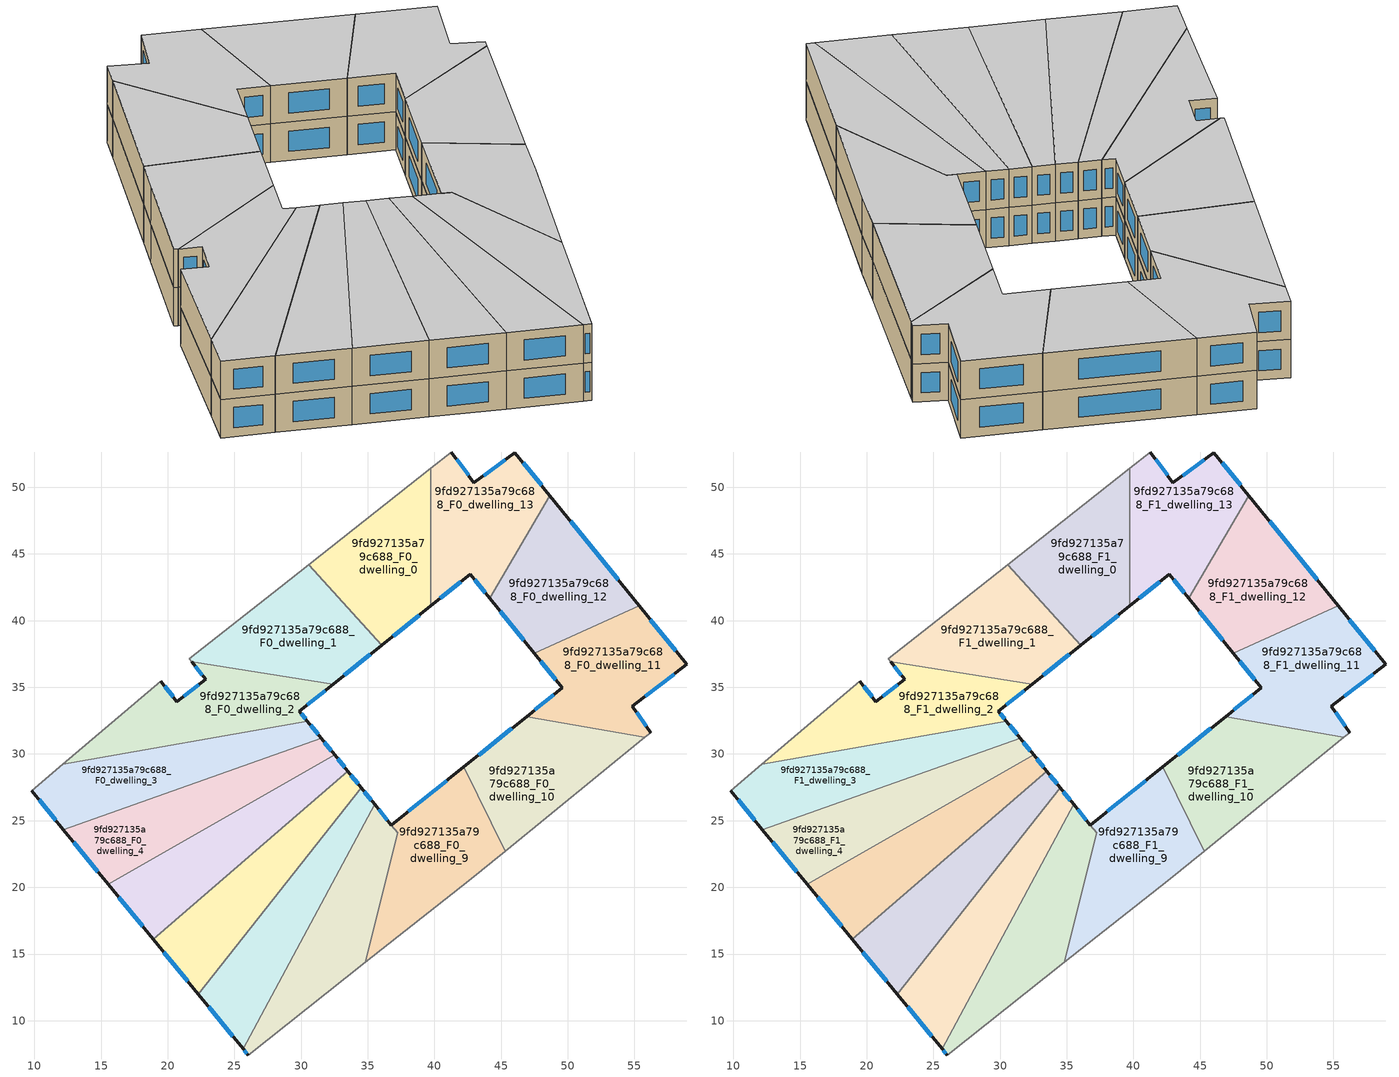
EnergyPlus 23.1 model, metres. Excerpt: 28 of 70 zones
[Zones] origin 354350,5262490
9fd927135a79c688_F0_dwelling_0
 floor ground (EU_floor_Construction): 39.73,51.43 39.73,41.12 36.03,38.15 30.56,44.18 z0
 wall outside (EU_wall_Construction): 36.03,38.15 39.73,41.12 z0:3
 wall to 9fd927135a79c688_F0_dwelling_1 (EU_wall_Construction): 30.56,44.18 36.03,38.15 z0:3
 wall adiabatic (EU_wall_Construction): 39.73,51.43 30.56,44.18 z0:3
 wall to 9fd927135a79c688_F0_dwelling_13 (EU_wall_Construction): 39.73,41.12 39.73,51.43 z0:3
 window (EU_Window_Construction): 36.9,38.85 38.86,40.42 z0.7:2.3
9fd927135a79c688_F0_dwelling_1
 floor ground (EU_floor_Construction): 30.56,44.18 36.03,38.15 32.4,35.23 21.81,36.9 21.62,37.14 28.46,42.52 z0
 wall outside (EU_wall_Construction): 32.4,35.23 36.03,38.15 z0:3
 wall adiabatic (EU_wall_Construction): 30.56,44.18 28.46,42.52 21.62,37.14 21.81,36.9 z0:3
 wall to 9fd927135a79c688_F0_dwelling_2 (EU_wall_Construction): 21.81,36.9 32.4,35.23 z0:3
 window (EU_Window_Construction): 33.26,35.92 35.18,37.46 z0.7:2.3
9fd927135a79c688_F0_dwelling_10
 floor ground (EU_floor_Construction): 55.75,31.24 45.29,22.72 42.2,29.03 46.91,32.81 z0
 wall outside (EU_wall_Construction): 46.91,32.81 42.2,29.03 z0:3
 wall to 9fd927135a79c688_F0_dwelling_11 (EU_wall_Construction): 55.75,31.24 46.91,32.81 z0:3
 wall adiabatic (EU_wall_Construction): 45.29,22.72 55.75,31.24 z0:3
 wall to 9fd927135a79c688_F0_dwelling_9 (EU_wall_Construction): 42.2,29.03 45.29,22.72 z0:3
 window (EU_Window_Construction): 45.8,31.92 43.31,29.91 z0.7:2.3
9fd927135a79c688_F0_dwelling_11
 floor ground (EU_floor_Construction): 55.36,41.11 58.92,36.71 54.84,33.59 56.21,31.61 55.75,31.24 46.91,32.81 49.58,34.96 47.47,37.56 z0
 wall outside (EU_wall_Construction): 56.21,31.61 54.84,33.59 58.92,36.71 55.36,41.11 / 47.47,37.56 49.58,34.96 46.91,32.81 z0:3
 wall adiabatic (EU_wall_Construction): 55.75,31.24 56.21,31.61 z0:3
 wall to 9fd927135a79c688_F0_dwelling_12 (EU_wall_Construction): 55.36,41.11 47.47,37.56 z0:3
 window (EU_Window_Construction): 55.89,32.07 55.16,33.13 / 48.95,34.45 47.53,33.31 / 47.97,36.95 49.09,35.57 / 58.09,37.74 56.2,40.07 / 55.8,34.32 57.96,35.98 z0.7:2.3
9fd927135a79c688_F0_dwelling_12
 floor ground (EU_floor_Construction): 48.65,49.38 55.36,41.11 47.47,37.56 44.15,41.67 z0
 wall outside (EU_wall_Construction): 44.15,41.67 47.47,37.56 / 55.36,41.11 48.65,49.38 z0:3
 wall to 9fd927135a79c688_F0_dwelling_13 (EU_wall_Construction): 48.65,49.38 44.15,41.67 z0:3
 window (EU_Window_Construction): 44.93,40.7 46.69,38.52 / 53.78,43.05 50.22,47.43 z0.7:2.3
9fd927135a79c688_F0_dwelling_13
 floor ground (EU_floor_Construction): 46.04,52.59 48.65,49.38 44.15,41.67 42.68,43.49 39.73,41.12 39.73,51.43 41.26,52.64 42.96,50.35 z0
 wall outside (EU_wall_Construction): 48.65,49.38 46.04,52.59 42.96,50.35 41.26,52.64 / 39.73,41.12 42.68,43.49 44.15,41.67 z0:3
 wall adiabatic (EU_wall_Construction): 41.26,52.64 39.73,51.43 z0:3
 window (EU_Window_Construction): 45.32,52.07 43.68,50.88 / 48.03,50.13 46.65,51.84 / 43.02,43.06 43.81,42.09 / 40.42,41.67 41.99,42.93 / 42.56,50.89 41.66,52.11 z0.7:2.3
9fd927135a79c688_F0_dwelling_2
 floor ground (EU_floor_Construction): 32.4,35.23 29.88,33.2 30.48,32.45 12.15,29.22 19.48,35.45 20.69,33.92 22.84,35.6 21.81,36.9 z0
 wall outside (EU_wall_Construction): 21.81,36.9 22.84,35.6 20.69,33.92 19.48,35.45 / 30.48,32.45 29.88,33.2 32.4,35.23 z0:3
 wall to 9fd927135a79c688_F0_dwelling_3 (EU_wall_Construction): 12.15,29.22 30.48,32.45 z0:3
 wall adiabatic (EU_wall_Construction): 19.48,35.45 12.15,29.22 z0:3
 window (EU_Window_Construction): 22.05,36.59 22.6,35.9 / 30.47,33.68 31.81,34.75 / 30.34,32.63 30.02,33.02 / 20.41,34.28 19.76,35.09 / 22.33,35.2 21.2,34.31 z0.7:2.3
9fd927135a79c688_F0_dwelling_3
 floor ground (EU_floor_Construction): 30.48,32.45 31.52,31.17 12.18,24.33 9.8,27.24 12.15,29.22 z0
 wall outside (EU_wall_Construction): 31.52,31.17 30.48,32.45 / 9.8,27.24 12.18,24.33 z0:3
 wall to 9fd927135a79c688_F0_dwelling_4 (EU_wall_Construction): 12.18,24.33 31.52,31.17 z0:3
 wall adiabatic (EU_wall_Construction): 12.15,29.22 9.8,27.24 z0:3
 window (EU_Window_Construction): 31.27,31.47 30.72,32.15 / 10.36,26.56 11.62,25.02 z0.7:2.3
9fd927135a79c688_F0_dwelling_4
 floor ground (EU_floor_Construction): 31.52,31.17 32.51,29.94 15.55,20.22 12.18,24.33 z0
 wall outside (EU_wall_Construction): 32.51,29.94 31.52,31.17 / 12.18,24.33 15.55,20.22 z0:3
 wall to 9fd927135a79c688_F0_dwelling_5 (EU_wall_Construction): 15.55,20.22 32.51,29.94 z0:3
 window (EU_Window_Construction): 32.28,30.23 31.75,30.88 / 12.97,23.37 14.76,21.19 z0.7:2.3
9fd927135a79c688_F0_dwelling_5
 floor ground (EU_floor_Construction): 32.51,29.94 33.51,28.71 18.92,16.11 15.55,20.22 z0
 wall outside (EU_wall_Construction): 33.51,28.71 32.51,29.94 / 15.55,20.22 18.92,16.11 z0:3
 wall to 9fd927135a79c688_F0_dwelling_6 (EU_wall_Construction): 18.92,16.11 33.51,28.71 z0:3
 window (EU_Window_Construction): 33.27,29 32.74,29.65 / 16.34,19.26 18.13,17.08 z0.7:2.3
9fd927135a79c688_F0_dwelling_6
 floor ground (EU_floor_Construction): 33.51,28.71 34.51,27.47 22.29,12 18.92,16.11 z0
 wall outside (EU_wall_Construction): 34.51,27.47 33.51,28.71 / 18.92,16.11 22.29,12 z0:3
 wall to 9fd927135a79c688_F0_dwelling_7 (EU_wall_Construction): 22.29,12 34.51,27.47 z0:3
 window (EU_Window_Construction): 34.27,27.76 33.74,28.42 / 19.71,15.14 21.5,12.96 z0.7:2.3
9fd927135a79c688_F0_dwelling_7
 floor ground (EU_floor_Construction): 34.51,27.47 35.51,26.23 25.66,7.88 22.29,12 z0
 wall outside (EU_wall_Construction): 35.51,26.23 34.51,27.47 / 22.29,12 25.66,7.88 z0:3
 wall to 9fd927135a79c688_F0_dwelling_8 (EU_wall_Construction): 25.66,7.88 35.51,26.23 z0:3
 window (EU_Window_Construction): 35.28,26.52 34.75,27.18 / 23.08,11.03 24.87,8.85 z0.7:2.3
9fd927135a79c688_F0_dwelling_8
 floor ground (EU_floor_Construction): 35.51,26.23 37.24,24.09 34.81,14.37 26.03,7.43 25.66,7.88 z0
 wall outside (EU_wall_Construction): 25.66,7.88 26.03,7.43 / 36.78,24.67 35.51,26.23 z0:3
 wall to 9fd927135a79c688_F0_dwelling_9 (EU_wall_Construction): 34.81,14.37 37.24,24.09 36.78,24.67 z0:3
 wall adiabatic (EU_wall_Construction): 26.03,7.43 34.81,14.37 z0:3
 window (EU_Window_Construction): 25.75,7.77 25.94,7.54 / 36.48,25.03 35.81,25.86 z0.7:2.3
9fd927135a79c688_F0_dwelling_9
 floor ground (EU_floor_Construction): 42.2,29.03 45.29,22.72 42.57,20.51 34.81,14.37 37.24,24.09 36.78,24.67 z0
 wall outside (EU_wall_Construction): 42.2,29.03 36.78,24.67 z0:3
 wall adiabatic (EU_wall_Construction): 34.81,14.37 42.57,20.51 45.29,22.72 z0:3
 window (EU_Window_Construction): 40.93,28 38.05,25.69 z0.7:2.3
9fd927135a79c688_F1_dwelling_0
 floor to 9fd927135a79c688_F0_dwelling_0 (EU_floor_Construction): 39.73,51.43 39.73,41.12 36.03,38.15 30.56,44.18 z3
 wall outside (EU_wall_Construction): 36.03,38.15 39.73,41.12 z3:6
 wall to 9fd927135a79c688_F1_dwelling_1 (EU_wall_Construction): 30.56,44.18 36.03,38.15 z3:6
 wall adiabatic (EU_wall_Construction): 39.73,51.43 30.56,44.18 z3:6
 wall to 9fd927135a79c688_F1_dwelling_13 (EU_wall_Construction): 39.73,41.12 39.73,51.43 z3:6
 window (EU_Window_Construction): 36.9,38.85 38.86,40.42 z3.7:5.3
 ceiling to 9fd927135a79c688_F2_dwelling_0 (EU_floor_Construction): 39.73,41.12 39.73,51.43 30.56,44.18 36.03,38.15 z6
9fd927135a79c688_F1_dwelling_1
 floor to 9fd927135a79c688_F0_dwelling_1 (EU_floor_Construction): 30.56,44.18 36.03,38.15 32.4,35.23 21.81,36.9 21.62,37.14 28.46,42.52 z3
 wall outside (EU_wall_Construction): 32.4,35.23 36.03,38.15 z3:6
 wall adiabatic (EU_wall_Construction): 30.56,44.18 28.46,42.52 21.62,37.14 21.81,36.9 z3:6
 wall to 9fd927135a79c688_F1_dwelling_2 (EU_wall_Construction): 21.81,36.9 32.4,35.23 z3:6
 window (EU_Window_Construction): 33.26,35.92 35.18,37.46 z3.7:5.3
 ceiling to 9fd927135a79c688_F2_dwelling_1 (EU_floor_Construction): 36.03,38.15 30.56,44.18 28.46,42.52 21.62,37.14 21.81,36.9 32.4,35.23 z6
9fd927135a79c688_F1_dwelling_10
 floor to 9fd927135a79c688_F0_dwelling_10 (EU_floor_Construction): 55.75,31.24 45.29,22.72 42.2,29.03 46.91,32.81 z3
 wall outside (EU_wall_Construction): 46.91,32.81 42.2,29.03 z3:6
 wall to 9fd927135a79c688_F1_dwelling_11 (EU_wall_Construction): 55.75,31.24 46.91,32.81 z3:6
 wall adiabatic (EU_wall_Construction): 45.29,22.72 55.75,31.24 z3:6
 wall to 9fd927135a79c688_F1_dwelling_9 (EU_wall_Construction): 42.2,29.03 45.29,22.72 z3:6
 window (EU_Window_Construction): 45.8,31.92 43.31,29.91 z3.7:5.3
 ceiling to 9fd927135a79c688_F2_dwelling_10 (EU_floor_Construction): 55.75,31.24 46.91,32.81 42.2,29.03 45.29,22.72 z6
9fd927135a79c688_F1_dwelling_11
 floor to 9fd927135a79c688_F0_dwelling_11 (EU_floor_Construction): 55.36,41.11 58.92,36.71 54.84,33.59 56.21,31.61 55.75,31.24 46.91,32.81 49.58,34.96 47.47,37.56 z3
 wall outside (EU_wall_Construction): 56.21,31.61 54.84,33.59 58.92,36.71 55.36,41.11 / 47.47,37.56 49.58,34.96 46.91,32.81 z3:6
 wall adiabatic (EU_wall_Construction): 55.75,31.24 56.21,31.61 z3:6
 wall to 9fd927135a79c688_F1_dwelling_12 (EU_wall_Construction): 55.36,41.11 47.47,37.56 z3:6
 window (EU_Window_Construction): 55.89,32.07 55.16,33.13 / 48.95,34.45 47.53,33.31 / 47.97,36.95 49.09,35.57 / 58.09,37.74 56.2,40.07 / 55.8,34.32 57.96,35.98 z3.7:5.3
 ceiling to 9fd927135a79c688_F2_dwelling_11 (EU_floor_Construction): 56.21,31.61 54.84,33.59 58.92,36.71 55.36,41.11 47.47,37.56 49.58,34.96 46.91,32.81 55.75,31.24 z6
9fd927135a79c688_F1_dwelling_12
 floor to 9fd927135a79c688_F0_dwelling_12 (EU_floor_Construction): 48.65,49.38 55.36,41.11 47.47,37.56 44.15,41.67 z3
 wall outside (EU_wall_Construction): 44.15,41.67 47.47,37.56 / 55.36,41.11 48.65,49.38 z3:6
 wall to 9fd927135a79c688_F1_dwelling_13 (EU_wall_Construction): 48.65,49.38 44.15,41.67 z3:6
 window (EU_Window_Construction): 44.93,40.7 46.69,38.52 / 53.78,43.05 50.22,47.43 z3.7:5.3
 ceiling to 9fd927135a79c688_F2_dwelling_12 (EU_floor_Construction): 55.36,41.11 48.65,49.38 44.15,41.67 47.47,37.56 z6
9fd927135a79c688_F1_dwelling_13
 floor to 9fd927135a79c688_F0_dwelling_13 (EU_floor_Construction): 46.04,52.59 48.65,49.38 44.15,41.67 42.68,43.49 39.73,41.12 39.73,51.43 41.26,52.64 42.96,50.35 z3
 wall outside (EU_wall_Construction): 48.65,49.38 46.04,52.59 42.96,50.35 41.26,52.64 / 39.73,41.12 42.68,43.49 44.15,41.67 z3:6
 wall adiabatic (EU_wall_Construction): 41.26,52.64 39.73,51.43 z3:6
 window (EU_Window_Construction): 45.32,52.07 43.68,50.88 / 48.03,50.13 46.65,51.84 / 43.02,43.06 43.81,42.09 / 40.42,41.67 41.99,42.93 / 42.56,50.89 41.66,52.11 z3.7:5.3
 ceiling to 9fd927135a79c688_F2_dwelling_13 (EU_floor_Construction): 44.15,41.67 48.65,49.38 46.04,52.59 42.96,50.35 41.26,52.64 39.73,51.43 39.73,41.12 42.68,43.49 z6
9fd927135a79c688_F1_dwelling_2
 floor to 9fd927135a79c688_F0_dwelling_2 (EU_floor_Construction): 32.4,35.23 29.88,33.2 30.48,32.45 12.15,29.22 19.48,35.45 20.69,33.92 22.84,35.6 21.81,36.9 z3
 wall outside (EU_wall_Construction): 21.81,36.9 22.84,35.6 20.69,33.92 19.48,35.45 / 30.48,32.45 29.88,33.2 32.4,35.23 z3:6
 wall to 9fd927135a79c688_F1_dwelling_3 (EU_wall_Construction): 12.15,29.22 30.48,32.45 z3:6
 wall adiabatic (EU_wall_Construction): 19.48,35.45 12.15,29.22 z3:6
 window (EU_Window_Construction): 22.05,36.59 22.6,35.9 / 30.47,33.68 31.81,34.75 / 30.34,32.63 30.02,33.02 / 20.41,34.28 19.76,35.09 / 22.33,35.2 21.2,34.31 z3.7:5.3
 ceiling to 9fd927135a79c688_F2_dwelling_2 (EU_floor_Construction): 30.48,32.45 29.88,33.2 32.4,35.23 21.81,36.9 22.84,35.6 20.69,33.92 19.48,35.45 12.15,29.22 z6
9fd927135a79c688_F1_dwelling_3
 floor to 9fd927135a79c688_F0_dwelling_3 (EU_floor_Construction): 30.48,32.45 31.52,31.17 12.18,24.33 9.8,27.24 12.15,29.22 z3
 wall outside (EU_wall_Construction): 31.52,31.17 30.48,32.45 / 9.8,27.24 12.18,24.33 z3:6
 wall to 9fd927135a79c688_F1_dwelling_4 (EU_wall_Construction): 12.18,24.33 31.52,31.17 z3:6
 wall adiabatic (EU_wall_Construction): 12.15,29.22 9.8,27.24 z3:6
 window (EU_Window_Construction): 31.27,31.47 30.72,32.15 / 10.36,26.56 11.62,25.02 z3.7:5.3
 ceiling to 9fd927135a79c688_F2_dwelling_3 (EU_floor_Construction): 31.52,31.17 30.48,32.45 12.15,29.22 9.8,27.24 12.18,24.33 z6
9fd927135a79c688_F1_dwelling_4
 floor to 9fd927135a79c688_F0_dwelling_4 (EU_floor_Construction): 31.52,31.17 32.51,29.94 15.55,20.22 12.18,24.33 z3
 wall outside (EU_wall_Construction): 32.51,29.94 31.52,31.17 / 12.18,24.33 15.55,20.22 z3:6
 wall to 9fd927135a79c688_F1_dwelling_5 (EU_wall_Construction): 15.55,20.22 32.51,29.94 z3:6
 window (EU_Window_Construction): 32.28,30.23 31.75,30.88 / 12.97,23.37 14.76,21.19 z3.7:5.3
 ceiling to 9fd927135a79c688_F2_dwelling_4 (EU_floor_Construction): 32.51,29.94 31.52,31.17 12.18,24.33 15.55,20.22 z6
9fd927135a79c688_F1_dwelling_5
 floor to 9fd927135a79c688_F0_dwelling_5 (EU_floor_Construction): 32.51,29.94 33.51,28.71 18.92,16.11 15.55,20.22 z3
 wall outside (EU_wall_Construction): 33.51,28.71 32.51,29.94 / 15.55,20.22 18.92,16.11 z3:6
 wall to 9fd927135a79c688_F1_dwelling_6 (EU_wall_Construction): 18.92,16.11 33.51,28.71 z3:6
 window (EU_Window_Construction): 33.27,29 32.74,29.65 / 16.34,19.26 18.13,17.08 z3.7:5.3
 ceiling to 9fd927135a79c688_F2_dwelling_5 (EU_floor_Construction): 33.51,28.71 32.51,29.94 15.55,20.22 18.92,16.11 z6
9fd927135a79c688_F1_dwelling_6
 floor to 9fd927135a79c688_F0_dwelling_6 (EU_floor_Construction): 33.51,28.71 34.51,27.47 22.29,12 18.92,16.11 z3
 wall outside (EU_wall_Construction): 34.51,27.47 33.51,28.71 / 18.92,16.11 22.29,12 z3:6
 wall to 9fd927135a79c688_F1_dwelling_7 (EU_wall_Construction): 22.29,12 34.51,27.47 z3:6
 window (EU_Window_Construction): 34.27,27.76 33.74,28.42 / 19.71,15.14 21.5,12.96 z3.7:5.3
 ceiling to 9fd927135a79c688_F2_dwelling_6 (EU_floor_Construction): 22.29,12 34.51,27.47 33.51,28.71 18.92,16.11 z6
9fd927135a79c688_F1_dwelling_7
 floor to 9fd927135a79c688_F0_dwelling_7 (EU_floor_Construction): 34.51,27.47 35.51,26.23 25.66,7.88 22.29,12 z3
 wall outside (EU_wall_Construction): 35.51,26.23 34.51,27.47 / 22.29,12 25.66,7.88 z3:6
 wall to 9fd927135a79c688_F1_dwelling_8 (EU_wall_Construction): 25.66,7.88 35.51,26.23 z3:6
 window (EU_Window_Construction): 35.28,26.52 34.75,27.18 / 23.08,11.03 24.87,8.85 z3.7:5.3
 ceiling to 9fd927135a79c688_F2_dwelling_7 (EU_floor_Construction): 25.66,7.88 35.51,26.23 34.51,27.47 22.29,12 z6
9fd927135a79c688_F1_dwelling_8
 floor to 9fd927135a79c688_F0_dwelling_8 (EU_floor_Construction): 35.51,26.23 37.24,24.09 34.81,14.37 26.03,7.43 25.66,7.88 z3
 wall outside (EU_wall_Construction): 25.66,7.88 26.03,7.43 / 36.78,24.67 35.51,26.23 z3:6
 wall to 9fd927135a79c688_F1_dwelling_9 (EU_wall_Construction): 34.81,14.37 37.24,24.09 36.78,24.67 z3:6
 wall adiabatic (EU_wall_Construction): 26.03,7.43 34.81,14.37 z3:6
 window (EU_Window_Construction): 25.75,7.77 25.94,7.54 / 36.48,25.03 35.81,25.86 z3.7:5.3
 ceiling to 9fd927135a79c688_F2_dwelling_8 (EU_floor_Construction): 34.81,14.37 37.24,24.09 35.51,26.23 25.66,7.88 26.03,7.43 z6
9fd927135a79c688_F1_dwelling_9
 floor to 9fd927135a79c688_F0_dwelling_9 (EU_floor_Construction): 42.2,29.03 45.29,22.72 42.57,20.51 34.81,14.37 37.24,24.09 36.78,24.67 z3
 wall outside (EU_wall_Construction): 42.2,29.03 36.78,24.67 z3:6
 wall adiabatic (EU_wall_Construction): 34.81,14.37 42.57,20.51 45.29,22.72 z3:6
 window (EU_Window_Construction): 40.93,28 38.05,25.69 z3.7:5.3
 ceiling to 9fd927135a79c688_F2_dwelling_9 (EU_floor_Construction): 42.57,20.51 45.29,22.72 42.2,29.03 36.78,24.67 37.24,24.09 34.81,14.37 z6
[Building]
EU S2 Campaign: North Axis=0; Terrain=City; Solar Distribution=FullExterior
[Site:Location]
Budapest.Ferenc.Liszt.Intl.AP: Latitude=47.437; Longitude=19.256; Time Zone=1; Elevation=185
[SizingPeriod:WeatherFileDays]
AnnualSizingPeriod: Begin Month=1; Begin Day of Month=1; End Month=12; End Day of Month=31; Day of Week for Start Day=Monday; Use Weather File Daylight Saving Period=No; Use Weather File Rain and Snow Indicators=No
[MATERIAL]
EU_InternalMass_Material: Roughness=MediumRough; Thickness=0.1; Conductivity=1; Density=1800; Specific Heat=900; Thermal Absorptance=0.9; Solar Absorptance=0.7; Visible Absorptance=0.7
[MATERIAL:NOMASS] Roughness=MediumRough; Thermal Absorptance=0.9; Solar Absorptance=0.7; Visible Absorptance=0.7
Name | Thermal Resistance
EU_wall_NoMass | 0.832559
EU_floor_NoMass | 0.872794
[WINDOWMATERIAL:SIMPLEGLAZINGSYSTEM]
EU_Window_SimpleGlazing: UFactor=2.79869; Solar Heat Gain Coefficient=0.75; Visible Transmittance=0.75
[CONSTRUCTION]
EU_wall_Construction: EU_wall_NoMass
EU_floor_Construction: EU_floor_NoMass
EU_Window_Construction: EU_Window_SimpleGlazing
EU_InternalMass_Construction: EU_InternalMass_Material
[ZONE] Type=1; Multiplier=1; Ceiling Height=autocalculate; Floor Area=autocalculate; Part of Total Floor Area=Yes
Name | Volume
9fd927135a79c688_F0_dwelling_0; 9fd927135a79c688_F1_dwelling_0; 9fd927135a79c688_F0_dwelling_13; 9fd927135a79c688_F1_dwelling_13 | 199.637
9fd927135a79c688_F0_dwelling_1; 9fd927135a79c688_F1_dwelling_1 | 199.641
9fd927135a79c688_F0_dwelling_10; 9fd927135a79c688_F1_dwelling_10 | 199.657
9fd927135a79c688_F0_dwelling_11; 9fd927135a79c688_F1_dwelling_11 | 199.629
9fd927135a79c688_F0_dwelling_12; 9fd927135a79c688_F1_dwelling_12 | 199.636
9fd927135a79c688_F0_dwelling_2; 9fd927135a79c688_F1_dwelling_2 | 199.633
9fd927135a79c688_F0_dwelling_3; 9fd927135a79c688_F1_dwelling_3 | 199.628
9fd927135a79c688_F0_dwelling_4; 9fd927135a79c688_F1_dwelling_4 | 199.607
9fd927135a79c688_F0_dwelling_5; 9fd927135a79c688_F1_dwelling_5 | 199.64
9fd927135a79c688_F0_dwelling_6; 9fd927135a79c688_F1_dwelling_6 | 199.649
9fd927135a79c688_F0_dwelling_7; 9fd927135a79c688_F1_dwelling_7 | 199.685
9fd927135a79c688_F0_dwelling_8; 9fd927135a79c688_F1_dwelling_8 | 198.542
9fd927135a79c688_F0_dwelling_9; 9fd927135a79c688_F1_dwelling_9 | 200.682
[INTERNALMASS] Construction=EU_InternalMass_Construction
Name | Zone or ZoneList | Surface Area
9fd927135a79c688_F0_dwelling_0_EU_InternalMass | 9fd927135a79c688_F0_dwelling_0 | 66.5456
9fd927135a79c688_F0_dwelling_1_EU_InternalMass | 9fd927135a79c688_F0_dwelling_1 | 66.547
9fd927135a79c688_F0_dwelling_2_EU_InternalMass | 9fd927135a79c688_F0_dwelling_2 | 66.5445
9fd927135a79c688_F0_dwelling_3_EU_InternalMass | 9fd927135a79c688_F0_dwelling_3 | 66.5426
9fd927135a79c688_F0_dwelling_4_EU_InternalMass | 9fd927135a79c688_F0_dwelling_4 | 66.5357
9fd927135a79c688_F0_dwelling_5_EU_InternalMass | 9fd927135a79c688_F0_dwelling_5 | 66.5467
9fd927135a79c688_F0_dwelling_6_EU_InternalMass | 9fd927135a79c688_F0_dwelling_6 | 66.5496
9fd927135a79c688_F0_dwelling_7_EU_InternalMass | 9fd927135a79c688_F0_dwelling_7 | 66.5618
9fd927135a79c688_F0_dwelling_8_EU_InternalMass | 9fd927135a79c688_F0_dwelling_8 | 66.1808
9fd927135a79c688_F0_dwelling_9_EU_InternalMass | 9fd927135a79c688_F0_dwelling_9 | 66.894
9fd927135a79c688_F0_dwelling_10_EU_InternalMass | 9fd927135a79c688_F0_dwelling_10 | 66.5526
9fd927135a79c688_F0_dwelling_11_EU_InternalMass | 9fd927135a79c688_F0_dwelling_11 | 66.5427
9fd927135a79c688_F0_dwelling_12_EU_InternalMass | 9fd927135a79c688_F0_dwelling_12 | 66.5453
9fd927135a79c688_F0_dwelling_13_EU_InternalMass | 9fd927135a79c688_F0_dwelling_13 | 66.5455
9fd927135a79c688_F1_dwelling_0_EU_InternalMass | 9fd927135a79c688_F1_dwelling_0 | 66.5456
9fd927135a79c688_F1_dwelling_1_EU_InternalMass | 9fd927135a79c688_F1_dwelling_1 | 66.547
9fd927135a79c688_F1_dwelling_2_EU_InternalMass | 9fd927135a79c688_F1_dwelling_2 | 66.5445
9fd927135a79c688_F1_dwelling_3_EU_InternalMass | 9fd927135a79c688_F1_dwelling_3 | 66.5426
9fd927135a79c688_F1_dwelling_4_EU_InternalMass | 9fd927135a79c688_F1_dwelling_4 | 66.5357
9fd927135a79c688_F1_dwelling_5_EU_InternalMass | 9fd927135a79c688_F1_dwelling_5 | 66.5467
9fd927135a79c688_F1_dwelling_6_EU_InternalMass | 9fd927135a79c688_F1_dwelling_6 | 66.5496
9fd927135a79c688_F1_dwelling_7_EU_InternalMass | 9fd927135a79c688_F1_dwelling_7 | 66.5618
9fd927135a79c688_F1_dwelling_8_EU_InternalMass | 9fd927135a79c688_F1_dwelling_8 | 66.1808
9fd927135a79c688_F1_dwelling_9_EU_InternalMass | 9fd927135a79c688_F1_dwelling_9 | 66.894
9fd927135a79c688_F1_dwelling_10_EU_InternalMass | 9fd927135a79c688_F1_dwelling_10 | 66.5526
9fd927135a79c688_F1_dwelling_11_EU_InternalMass | 9fd927135a79c688_F1_dwelling_11 | 66.5427
9fd927135a79c688_F1_dwelling_12_EU_InternalMass | 9fd927135a79c688_F1_dwelling_12 | 66.5453
9fd927135a79c688_F1_dwelling_13_EU_InternalMass | 9fd927135a79c688_F1_dwelling_13 | 66.5455
[OTHEREQUIPMENT] Fuel Type=Electricity; Design Level Calculation Method=Watts/Area; Power per Zone Floor Area=1; Fraction Latent=0; Fraction Radiant=0; Fraction Lost=0; Carbon Dioxide Generation Rate=0; EndUse Subcategory=EU_Step8_InternalGains
Name | Zone or ZoneList or Space or SpaceList | Schedule
EU_Step8_InternalGain_9fd927135a79c688_F0_dwelling_0_f000 | 9fd927135a79c688_F0_dwelling_0 | EU_Step8_GainSchedule_9fd927135a79c688_F0_dwelling_0_f000
EU_Step8_InternalGain_9fd927135a79c688_F0_dwelling_1_f000 | 9fd927135a79c688_F0_dwelling_1 | EU_Step8_GainSchedule_9fd927135a79c688_F0_dwelling_1_f000
EU_Step8_InternalGain_9fd927135a79c688_F0_dwelling_2_f000 | 9fd927135a79c688_F0_dwelling_2 | EU_Step8_GainSchedule_9fd927135a79c688_F0_dwelling_2_f000
EU_Step8_InternalGain_9fd927135a79c688_F0_dwelling_3_f000 | 9fd927135a79c688_F0_dwelling_3 | EU_Step8_GainSchedule_9fd927135a79c688_F0_dwelling_3_f000
EU_Step8_InternalGain_9fd927135a79c688_F0_dwelling_4_f000 | 9fd927135a79c688_F0_dwelling_4 | EU_Step8_GainSchedule_9fd927135a79c688_F0_dwelling_4_f000
EU_Step8_InternalGain_9fd927135a79c688_F0_dwelling_5_f000 | 9fd927135a79c688_F0_dwelling_5 | EU_Step8_GainSchedule_9fd927135a79c688_F0_dwelling_5_f000
EU_Step8_InternalGain_9fd927135a79c688_F0_dwelling_6_f000 | 9fd927135a79c688_F0_dwelling_6 | EU_Step8_GainSchedule_9fd927135a79c688_F0_dwelling_6_f000
EU_Step8_InternalGain_9fd927135a79c688_F0_dwelling_7_f000 | 9fd927135a79c688_F0_dwelling_7 | EU_Step8_GainSchedule_9fd927135a79c688_F0_dwelling_7_f000
EU_Step8_InternalGain_9fd927135a79c688_F0_dwelling_8_f000 | 9fd927135a79c688_F0_dwelling_8 | EU_Step8_GainSchedule_9fd927135a79c688_F0_dwelling_8_f000
EU_Step8_InternalGain_9fd927135a79c688_F0_dwelling_9_f000 | 9fd927135a79c688_F0_dwelling_9 | EU_Step8_GainSchedule_9fd927135a79c688_F0_dwelling_9_f000
EU_Step8_InternalGain_9fd927135a79c688_F0_dwelling_10_f000 | 9fd927135a79c688_F0_dwelling_10 | EU_Step8_GainSchedule_9fd927135a79c688_F0_dwelling_10_f000
EU_Step8_InternalGain_9fd927135a79c688_F0_dwelling_11_f000 | 9fd927135a79c688_F0_dwelling_11 | EU_Step8_GainSchedule_9fd927135a79c688_F0_dwelling_11_f000
EU_Step8_InternalGain_9fd927135a79c688_F0_dwelling_12_f000 | 9fd927135a79c688_F0_dwelling_12 | EU_Step8_GainSchedule_9fd927135a79c688_F0_dwelling_12_f000
EU_Step8_InternalGain_9fd927135a79c688_F0_dwelling_13_f000 | 9fd927135a79c688_F0_dwelling_13 | EU_Step8_GainSchedule_9fd927135a79c688_F0_dwelling_13_f000
EU_Step8_InternalGain_9fd927135a79c688_F1_dwelling_0_f000 | 9fd927135a79c688_F1_dwelling_0 | EU_Step8_GainSchedule_9fd927135a79c688_F1_dwelling_0_f000
EU_Step8_InternalGain_9fd927135a79c688_F1_dwelling_1_f000 | 9fd927135a79c688_F1_dwelling_1 | EU_Step8_GainSchedule_9fd927135a79c688_F1_dwelling_1_f000
EU_Step8_InternalGain_9fd927135a79c688_F1_dwelling_2_f000 | 9fd927135a79c688_F1_dwelling_2 | EU_Step8_GainSchedule_9fd927135a79c688_F1_dwelling_2_f000
EU_Step8_InternalGain_9fd927135a79c688_F1_dwelling_3_f000 | 9fd927135a79c688_F1_dwelling_3 | EU_Step8_GainSchedule_9fd927135a79c688_F1_dwelling_3_f000
EU_Step8_InternalGain_9fd927135a79c688_F1_dwelling_4_f000 | 9fd927135a79c688_F1_dwelling_4 | EU_Step8_GainSchedule_9fd927135a79c688_F1_dwelling_4_f000
EU_Step8_InternalGain_9fd927135a79c688_F1_dwelling_5_f000 | 9fd927135a79c688_F1_dwelling_5 | EU_Step8_GainSchedule_9fd927135a79c688_F1_dwelling_5_f000
EU_Step8_InternalGain_9fd927135a79c688_F1_dwelling_6_f000 | 9fd927135a79c688_F1_dwelling_6 | EU_Step8_GainSchedule_9fd927135a79c688_F1_dwelling_6_f000
EU_Step8_InternalGain_9fd927135a79c688_F1_dwelling_7_f000 | 9fd927135a79c688_F1_dwelling_7 | EU_Step8_GainSchedule_9fd927135a79c688_F1_dwelling_7_f000
EU_Step8_InternalGain_9fd927135a79c688_F1_dwelling_8_f000 | 9fd927135a79c688_F1_dwelling_8 | EU_Step8_GainSchedule_9fd927135a79c688_F1_dwelling_8_f000
EU_Step8_InternalGain_9fd927135a79c688_F1_dwelling_9_f000 | 9fd927135a79c688_F1_dwelling_9 | EU_Step8_GainSchedule_9fd927135a79c688_F1_dwelling_9_f000
EU_Step8_InternalGain_9fd927135a79c688_F1_dwelling_10_f000 | 9fd927135a79c688_F1_dwelling_10 | EU_Step8_GainSchedule_9fd927135a79c688_F1_dwelling_10_f000
EU_Step8_InternalGain_9fd927135a79c688_F1_dwelling_11_f000 | 9fd927135a79c688_F1_dwelling_11 | EU_Step8_GainSchedule_9fd927135a79c688_F1_dwelling_11_f000
EU_Step8_InternalGain_9fd927135a79c688_F1_dwelling_12_f000 | 9fd927135a79c688_F1_dwelling_12 | EU_Step8_GainSchedule_9fd927135a79c688_F1_dwelling_12_f000
EU_Step8_InternalGain_9fd927135a79c688_F1_dwelling_13_f000 | 9fd927135a79c688_F1_dwelling_13 | EU_Step8_GainSchedule_9fd927135a79c688_F1_dwelling_13_f000
[ZONEVENTILATION:DESIGNFLOWRATE] Schedule=EU_AlwaysOn; Design Flow Rate Calculation Method=AirChanges/Hour; Air Changes per Hour=0.475469; Ventilation Type=Natural; Fan Pressure Rise=0; Fan Total Efficiency=1; Constant Term Coefficient=1; Temperature Term Coefficient=0; Velocity Term Coefficient=0; Velocity Squared Term Coefficient=0; Minimum Indoor Temperature=-100; Maximum Indoor Temperature=100; Delta Temperature=-100; Minimum Outdoor Temperature=-100; Maximum Outdoor Temperature=100; Maximum Wind Speed=40
Name | Zone or ZoneList or Space or SpaceList
EU_ConstantAir_9fd927135a79c688_F0_dwelling_0 | 9fd927135a79c688_F0_dwelling_0
EU_ConstantAir_9fd927135a79c688_F0_dwelling_1 | 9fd927135a79c688_F0_dwelling_1
EU_ConstantAir_9fd927135a79c688_F0_dwelling_2 | 9fd927135a79c688_F0_dwelling_2
EU_ConstantAir_9fd927135a79c688_F0_dwelling_3 | 9fd927135a79c688_F0_dwelling_3
EU_ConstantAir_9fd927135a79c688_F0_dwelling_4 | 9fd927135a79c688_F0_dwelling_4
EU_ConstantAir_9fd927135a79c688_F0_dwelling_5 | 9fd927135a79c688_F0_dwelling_5
EU_ConstantAir_9fd927135a79c688_F0_dwelling_6 | 9fd927135a79c688_F0_dwelling_6
EU_ConstantAir_9fd927135a79c688_F0_dwelling_7 | 9fd927135a79c688_F0_dwelling_7
EU_ConstantAir_9fd927135a79c688_F0_dwelling_8 | 9fd927135a79c688_F0_dwelling_8
EU_ConstantAir_9fd927135a79c688_F0_dwelling_9 | 9fd927135a79c688_F0_dwelling_9
EU_ConstantAir_9fd927135a79c688_F0_dwelling_10 | 9fd927135a79c688_F0_dwelling_10
EU_ConstantAir_9fd927135a79c688_F0_dwelling_11 | 9fd927135a79c688_F0_dwelling_11
EU_ConstantAir_9fd927135a79c688_F0_dwelling_12 | 9fd927135a79c688_F0_dwelling_12
EU_ConstantAir_9fd927135a79c688_F0_dwelling_13 | 9fd927135a79c688_F0_dwelling_13
EU_ConstantAir_9fd927135a79c688_F1_dwelling_0 | 9fd927135a79c688_F1_dwelling_0
EU_ConstantAir_9fd927135a79c688_F1_dwelling_1 | 9fd927135a79c688_F1_dwelling_1
EU_ConstantAir_9fd927135a79c688_F1_dwelling_2 | 9fd927135a79c688_F1_dwelling_2
EU_ConstantAir_9fd927135a79c688_F1_dwelling_3 | 9fd927135a79c688_F1_dwelling_3
EU_ConstantAir_9fd927135a79c688_F1_dwelling_4 | 9fd927135a79c688_F1_dwelling_4
EU_ConstantAir_9fd927135a79c688_F1_dwelling_5 | 9fd927135a79c688_F1_dwelling_5
EU_ConstantAir_9fd927135a79c688_F1_dwelling_6 | 9fd927135a79c688_F1_dwelling_6
EU_ConstantAir_9fd927135a79c688_F1_dwelling_7 | 9fd927135a79c688_F1_dwelling_7
EU_ConstantAir_9fd927135a79c688_F1_dwelling_8 | 9fd927135a79c688_F1_dwelling_8
EU_ConstantAir_9fd927135a79c688_F1_dwelling_9 | 9fd927135a79c688_F1_dwelling_9
EU_ConstantAir_9fd927135a79c688_F1_dwelling_10 | 9fd927135a79c688_F1_dwelling_10
EU_ConstantAir_9fd927135a79c688_F1_dwelling_11 | 9fd927135a79c688_F1_dwelling_11
EU_ConstantAir_9fd927135a79c688_F1_dwelling_12 | 9fd927135a79c688_F1_dwelling_12
EU_ConstantAir_9fd927135a79c688_F1_dwelling_13 | 9fd927135a79c688_F1_dwelling_13
[HVACTEMPLATE:THERMOSTAT] Constant Heating Setpoint=20; Constant Cooling Setpoint=50
EU_HeatOnly_9fd927135a79c688_F0_dwelling_0; EU_HeatOnly_9fd927135a79c688_F0_dwelling_1; EU_HeatOnly_9fd927135a79c688_F0_dwelling_2; EU_HeatOnly_9fd927135a79c688_F0_dwelling_3; EU_HeatOnly_9fd927135a79c688_F0_dwelling_4; EU_HeatOnly_9fd927135a79c688_F0_dwelling_5; EU_HeatOnly_9fd927135a79c688_F0_dwelling_6; EU_HeatOnly_9fd927135a79c688_F0_dwelling_7; EU_HeatOnly_9fd927135a79c688_F0_dwelling_8; EU_HeatOnly_9fd927135a79c688_F0_dwelling_9; EU_HeatOnly_9fd927135a79c688_F0_dwelling_10; EU_HeatOnly_9fd927135a79c688_F0_dwelling_11; EU_HeatOnly_9fd927135a79c688_F0_dwelling_12; EU_HeatOnly_9fd927135a79c688_F0_dwelling_13; EU_HeatOnly_9fd927135a79c688_F1_dwelling_0; EU_HeatOnly_9fd927135a79c688_F1_dwelling_1; EU_HeatOnly_9fd927135a79c688_F1_dwelling_2; EU_HeatOnly_9fd927135a79c688_F1_dwelling_3; EU_HeatOnly_9fd927135a79c688_F1_dwelling_4; EU_HeatOnly_9fd927135a79c688_F1_dwelling_5; EU_HeatOnly_9fd927135a79c688_F1_dwelling_6; EU_HeatOnly_9fd927135a79c688_F1_dwelling_7; EU_HeatOnly_9fd927135a79c688_F1_dwelling_8; EU_HeatOnly_9fd927135a79c688_F1_dwelling_9; EU_HeatOnly_9fd927135a79c688_F1_dwelling_10; EU_HeatOnly_9fd927135a79c688_F1_dwelling_11; EU_HeatOnly_9fd927135a79c688_F1_dwelling_12; EU_HeatOnly_9fd927135a79c688_F1_dwelling_13; EU_HeatOnly_9fd927135a79c688_F2_dwelling_0; EU_HeatOnly_9fd927135a79c688_F2_dwelling_1; EU_HeatOnly_9fd927135a79c688_F2_dwelling_2; EU_HeatOnly_9fd927135a79c688_F2_dwelling_3; EU_HeatOnly_9fd927135a79c688_F2_dwelling_4; EU_HeatOnly_9fd927135a79c688_F2_dwelling_5; EU_HeatOnly_9fd927135a79c688_F2_dwelling_6; EU_HeatOnly_9fd927135a79c688_F2_dwelling_7; EU_HeatOnly_9fd927135a79c688_F2_dwelling_8; EU_HeatOnly_9fd927135a79c688_F2_dwelling_9; EU_HeatOnly_9fd927135a79c688_F2_dwelling_10; EU_HeatOnly_9fd927135a79c688_F2_dwelling_11; EU_HeatOnly_9fd927135a79c688_F2_dwelling_12; EU_HeatOnly_9fd927135a79c688_F2_dwelling_13; EU_HeatOnly_9fd927135a79c688_F3_dwelling_0; EU_HeatOnly_9fd927135a79c688_F3_dwelling_1; EU_HeatOnly_9fd927135a79c688_F3_dwelling_2; EU_HeatOnly_9fd927135a79c688_F3_dwelling_3; EU_HeatOnly_9fd927135a79c688_F3_dwelling_4; EU_HeatOnly_9fd927135a79c688_F3_dwelling_5; EU_HeatOnly_9fd927135a79c688_F3_dwelling_6; EU_HeatOnly_9fd927135a79c688_F3_dwelling_7; EU_HeatOnly_9fd927135a79c688_F3_dwelling_8; EU_HeatOnly_9fd927135a79c688_F3_dwelling_9; EU_HeatOnly_9fd927135a79c688_F3_dwelling_10; EU_HeatOnly_9fd927135a79c688_F3_dwelling_11; EU_HeatOnly_9fd927135a79c688_F3_dwelling_12; EU_HeatOnly_9fd927135a79c688_F3_dwelling_13; EU_HeatOnly_9fd927135a79c688_F4_dwelling_0; EU_HeatOnly_9fd927135a79c688_F4_dwelling_1; EU_HeatOnly_9fd927135a79c688_F4_dwelling_2; EU_HeatOnly_9fd927135a79c688_F4_dwelling_3; EU_HeatOnly_9fd927135a79c688_F4_dwelling_4; EU_HeatOnly_9fd927135a79c688_F4_dwelling_5; EU_HeatOnly_9fd927135a79c688_F4_dwelling_6; EU_HeatOnly_9fd927135a79c688_F4_dwelling_7; EU_HeatOnly_9fd927135a79c688_F4_dwelling_8; EU_HeatOnly_9fd927135a79c688_F4_dwelling_9; EU_HeatOnly_9fd927135a79c688_F4_dwelling_10; EU_HeatOnly_9fd927135a79c688_F4_dwelling_11; EU_HeatOnly_9fd927135a79c688_F4_dwelling_12; EU_HeatOnly_9fd927135a79c688_F4_dwelling_13
[HVACTEMPLATE:ZONE:IDEALLOADSAIRSYSTEM] System Availability Schedule=EU_AlwaysOn; Maximum Heating Supply Air Temperature=50; Minimum Cooling Supply Air Temperature=13; Maximum Heating Supply Air Humidity Ratio=0.0156; Minimum Cooling Supply Air Humidity Ratio=0.0077; Heating Limit=NoLimit; Cooling Limit=NoLimit; Heating Availability Schedule=EU_AlwaysOn; Cooling Availability Schedule=EU_CoolingOff; Dehumidification Control Type=ConstantSensibleHeatRatio; Cooling Sensible Heat Ratio=0.7; Dehumidification Setpoint=60; Humidification Control Type=None; Humidification Setpoint=30; Outdoor Air Method=None; Outdoor Air Flow Rate per Person=0.00944; Outdoor Air Flow Rate per Zone Floor Area=0; Outdoor Air Flow Rate per Zone=0; Demand Controlled Ventilation Type=None; Outdoor Air Economizer Type=NoEconomizer; Heat Recovery Type=None; Sensible Heat Recovery Effectiveness=0.7; Latent Heat Recovery Effectiveness=0.65
Name | Template Thermostat
9fd927135a79c688_F0_dwelling_0 | EU_HeatOnly_9fd927135a79c688_F0_dwelling_0
9fd927135a79c688_F0_dwelling_1 | EU_HeatOnly_9fd927135a79c688_F0_dwelling_1
9fd927135a79c688_F0_dwelling_2 | EU_HeatOnly_9fd927135a79c688_F0_dwelling_2
9fd927135a79c688_F0_dwelling_3 | EU_HeatOnly_9fd927135a79c688_F0_dwelling_3
9fd927135a79c688_F0_dwelling_4 | EU_HeatOnly_9fd927135a79c688_F0_dwelling_4
9fd927135a79c688_F0_dwelling_5 | EU_HeatOnly_9fd927135a79c688_F0_dwelling_5
9fd927135a79c688_F0_dwelling_6 | EU_HeatOnly_9fd927135a79c688_F0_dwelling_6
9fd927135a79c688_F0_dwelling_7 | EU_HeatOnly_9fd927135a79c688_F0_dwelling_7
9fd927135a79c688_F0_dwelling_8 | EU_HeatOnly_9fd927135a79c688_F0_dwelling_8
9fd927135a79c688_F0_dwelling_9 | EU_HeatOnly_9fd927135a79c688_F0_dwelling_9
9fd927135a79c688_F0_dwelling_10 | EU_HeatOnly_9fd927135a79c688_F0_dwelling_10
9fd927135a79c688_F0_dwelling_11 | EU_HeatOnly_9fd927135a79c688_F0_dwelling_11
9fd927135a79c688_F0_dwelling_12 | EU_HeatOnly_9fd927135a79c688_F0_dwelling_12
9fd927135a79c688_F0_dwelling_13 | EU_HeatOnly_9fd927135a79c688_F0_dwelling_13
9fd927135a79c688_F1_dwelling_0 | EU_HeatOnly_9fd927135a79c688_F1_dwelling_0
9fd927135a79c688_F1_dwelling_1 | EU_HeatOnly_9fd927135a79c688_F1_dwelling_1
9fd927135a79c688_F1_dwelling_2 | EU_HeatOnly_9fd927135a79c688_F1_dwelling_2
9fd927135a79c688_F1_dwelling_3 | EU_HeatOnly_9fd927135a79c688_F1_dwelling_3
9fd927135a79c688_F1_dwelling_4 | EU_HeatOnly_9fd927135a79c688_F1_dwelling_4
9fd927135a79c688_F1_dwelling_5 | EU_HeatOnly_9fd927135a79c688_F1_dwelling_5
9fd927135a79c688_F1_dwelling_6 | EU_HeatOnly_9fd927135a79c688_F1_dwelling_6
9fd927135a79c688_F1_dwelling_7 | EU_HeatOnly_9fd927135a79c688_F1_dwelling_7
9fd927135a79c688_F1_dwelling_8 | EU_HeatOnly_9fd927135a79c688_F1_dwelling_8
9fd927135a79c688_F1_dwelling_9 | EU_HeatOnly_9fd927135a79c688_F1_dwelling_9
9fd927135a79c688_F1_dwelling_10 | EU_HeatOnly_9fd927135a79c688_F1_dwelling_10
9fd927135a79c688_F1_dwelling_11 | EU_HeatOnly_9fd927135a79c688_F1_dwelling_11
9fd927135a79c688_F1_dwelling_12 | EU_HeatOnly_9fd927135a79c688_F1_dwelling_12
9fd927135a79c688_F1_dwelling_13 | EU_HeatOnly_9fd927135a79c688_F1_dwelling_13
[SIZING:ZONE] Zone Cooling Design Supply Air Temperature Input Method=SupplyAirTemperature; Zone Cooling Design Supply Air Temperature=13; Zone Heating Design Supply Air Temperature Input Method=SupplyAirTemperature; Zone Heating Design Supply Air Temperature=50; Zone Cooling Design Supply Air Humidity Ratio=0.008; Zone Heating Design Supply Air Humidity Ratio=0.008; Cooling Design Air Flow Method=DesignDay; Cooling Design Air Flow Rate=0; Cooling Minimum Air Flow per Zone Floor Area=0.000762; Cooling Minimum Air Flow=0; Cooling Minimum Air Flow Fraction=0.2; Heating Design Air Flow Method=DesignDay; Heating Design Air Flow Rate=0; Heating Maximum Air Flow per Zone Floor Area=0.002032; Heating Maximum Air Flow=0.141576; Heating Maximum Air Flow Fraction=0.3; Account for Dedicated Outdoor Air System=No; Dedicated Outdoor Air System Control Strategy=NeutralSupplyAir; Dedicated Outdoor Air Low Setpoint Temperature for Design=autosize; Dedicated Outdoor Air High Setpoint Temperature for Design=autosize; Zone Load Sizing Method=Sensible Load Only No Latent Load; Zone Latent Cooling Design Supply Air Humidity Ratio Input Method=HumidityRatioDifference; Zone Cooling Design Supply Air Humidity Ratio Difference=0.005; Zone Latent Heating Design Supply Air Humidity Ratio Input Method=HumidityRatioDifference; Zone Humidification Design Supply Air Humidity Ratio Difference=0.005
9fd927135a79c688_F0_dwelling_0; 9fd927135a79c688_F0_dwelling_1; 9fd927135a79c688_F0_dwelling_2; 9fd927135a79c688_F0_dwelling_3; 9fd927135a79c688_F0_dwelling_4; 9fd927135a79c688_F0_dwelling_5; 9fd927135a79c688_F0_dwelling_6; 9fd927135a79c688_F0_dwelling_7; 9fd927135a79c688_F0_dwelling_8; 9fd927135a79c688_F0_dwelling_9; 9fd927135a79c688_F0_dwelling_10; 9fd927135a79c688_F0_dwelling_11; 9fd927135a79c688_F0_dwelling_12; 9fd927135a79c688_F0_dwelling_13; 9fd927135a79c688_F1_dwelling_0; 9fd927135a79c688_F1_dwelling_1; 9fd927135a79c688_F1_dwelling_2; 9fd927135a79c688_F1_dwelling_3; 9fd927135a79c688_F1_dwelling_4; 9fd927135a79c688_F1_dwelling_5; 9fd927135a79c688_F1_dwelling_6; 9fd927135a79c688_F1_dwelling_7; 9fd927135a79c688_F1_dwelling_8; 9fd927135a79c688_F1_dwelling_9; 9fd927135a79c688_F1_dwelling_10; 9fd927135a79c688_F1_dwelling_11; 9fd927135a79c688_F1_dwelling_12; 9fd927135a79c688_F1_dwelling_13
[SCHEDULE:CONSTANT]
Name | Hourly Value
EU_AlwaysOn | 1
EU_CoolingOff | 0
[SCHEDULE:FILE] Column Number=1; Rows to Skip at Top=0; Number of Hours of Data=8760; Column Separator=Comma; Interpolate to Timestep=No; Minutes per Item=60; Adjust Schedule for Daylight Savings=Yes
Name | File
EU_Step8_GainSchedule_9fd927135a79c688_F0_dwelling_0_f000 | ../../schedules/9fd927135a79c688/9fd927135a79c688_F0_dwelling_0_f000_gain.csv
EU_Step8_GainSchedule_9fd927135a79c688_F0_dwelling_1_f000 | ../../schedules/9fd927135a79c688/9fd927135a79c688_F0_dwelling_1_f000_gain.csv
EU_Step8_GainSchedule_9fd927135a79c688_F0_dwelling_2_f000 | ../../schedules/9fd927135a79c688/9fd927135a79c688_F0_dwelling_2_f000_gain.csv
EU_Step8_GainSchedule_9fd927135a79c688_F0_dwelling_3_f000 | ../../schedules/9fd927135a79c688/9fd927135a79c688_F0_dwelling_3_f000_gain.csv
EU_Step8_GainSchedule_9fd927135a79c688_F0_dwelling_4_f000 | ../../schedules/9fd927135a79c688/9fd927135a79c688_F0_dwelling_4_f000_gain.csv
EU_Step8_GainSchedule_9fd927135a79c688_F0_dwelling_5_f000 | ../../schedules/9fd927135a79c688/9fd927135a79c688_F0_dwelling_5_f000_gain.csv
EU_Step8_GainSchedule_9fd927135a79c688_F0_dwelling_6_f000 | ../../schedules/9fd927135a79c688/9fd927135a79c688_F0_dwelling_6_f000_gain.csv
EU_Step8_GainSchedule_9fd927135a79c688_F0_dwelling_7_f000 | ../../schedules/9fd927135a79c688/9fd927135a79c688_F0_dwelling_7_f000_gain.csv
EU_Step8_GainSchedule_9fd927135a79c688_F0_dwelling_8_f000 | ../../schedules/9fd927135a79c688/9fd927135a79c688_F0_dwelling_8_f000_gain.csv
EU_Step8_GainSchedule_9fd927135a79c688_F0_dwelling_9_f000 | ../../schedules/9fd927135a79c688/9fd927135a79c688_F0_dwelling_9_f000_gain.csv
EU_Step8_GainSchedule_9fd927135a79c688_F0_dwelling_10_f000 | ../../schedules/9fd927135a79c688/9fd927135a79c688_F0_dwelling_10_f000_gain.csv
EU_Step8_GainSchedule_9fd927135a79c688_F0_dwelling_11_f000 | ../../schedules/9fd927135a79c688/9fd927135a79c688_F0_dwelling_11_f000_gain.csv
EU_Step8_GainSchedule_9fd927135a79c688_F0_dwelling_12_f000 | ../../schedules/9fd927135a79c688/9fd927135a79c688_F0_dwelling_12_f000_gain.csv
EU_Step8_GainSchedule_9fd927135a79c688_F0_dwelling_13_f000 | ../../schedules/9fd927135a79c688/9fd927135a79c688_F0_dwelling_13_f000_gain.csv
EU_Step8_GainSchedule_9fd927135a79c688_F1_dwelling_0_f000 | ../../schedules/9fd927135a79c688/9fd927135a79c688_F1_dwelling_0_f000_gain.csv
EU_Step8_GainSchedule_9fd927135a79c688_F1_dwelling_1_f000 | ../../schedules/9fd927135a79c688/9fd927135a79c688_F1_dwelling_1_f000_gain.csv
EU_Step8_GainSchedule_9fd927135a79c688_F1_dwelling_2_f000 | ../../schedules/9fd927135a79c688/9fd927135a79c688_F1_dwelling_2_f000_gain.csv
EU_Step8_GainSchedule_9fd927135a79c688_F1_dwelling_3_f000 | ../../schedules/9fd927135a79c688/9fd927135a79c688_F1_dwelling_3_f000_gain.csv
EU_Step8_GainSchedule_9fd927135a79c688_F1_dwelling_4_f000 | ../../schedules/9fd927135a79c688/9fd927135a79c688_F1_dwelling_4_f000_gain.csv
EU_Step8_GainSchedule_9fd927135a79c688_F1_dwelling_5_f000 | ../../schedules/9fd927135a79c688/9fd927135a79c688_F1_dwelling_5_f000_gain.csv
EU_Step8_GainSchedule_9fd927135a79c688_F1_dwelling_6_f000 | ../../schedules/9fd927135a79c688/9fd927135a79c688_F1_dwelling_6_f000_gain.csv
EU_Step8_GainSchedule_9fd927135a79c688_F1_dwelling_7_f000 | ../../schedules/9fd927135a79c688/9fd927135a79c688_F1_dwelling_7_f000_gain.csv
EU_Step8_GainSchedule_9fd927135a79c688_F1_dwelling_8_f000 | ../../schedules/9fd927135a79c688/9fd927135a79c688_F1_dwelling_8_f000_gain.csv
EU_Step8_GainSchedule_9fd927135a79c688_F1_dwelling_9_f000 | ../../schedules/9fd927135a79c688/9fd927135a79c688_F1_dwelling_9_f000_gain.csv
EU_Step8_GainSchedule_9fd927135a79c688_F1_dwelling_10_f000 | ../../schedules/9fd927135a79c688/9fd927135a79c688_F1_dwelling_10_f000_gain.csv
EU_Step8_GainSchedule_9fd927135a79c688_F1_dwelling_11_f000 | ../../schedules/9fd927135a79c688/9fd927135a79c688_F1_dwelling_11_f000_gain.csv
EU_Step8_GainSchedule_9fd927135a79c688_F1_dwelling_12_f000 | ../../schedules/9fd927135a79c688/9fd927135a79c688_F1_dwelling_12_f000_gain.csv
EU_Step8_GainSchedule_9fd927135a79c688_F1_dwelling_13_f000 | ../../schedules/9fd927135a79c688/9fd927135a79c688_F1_dwelling_13_f000_gain.csv
